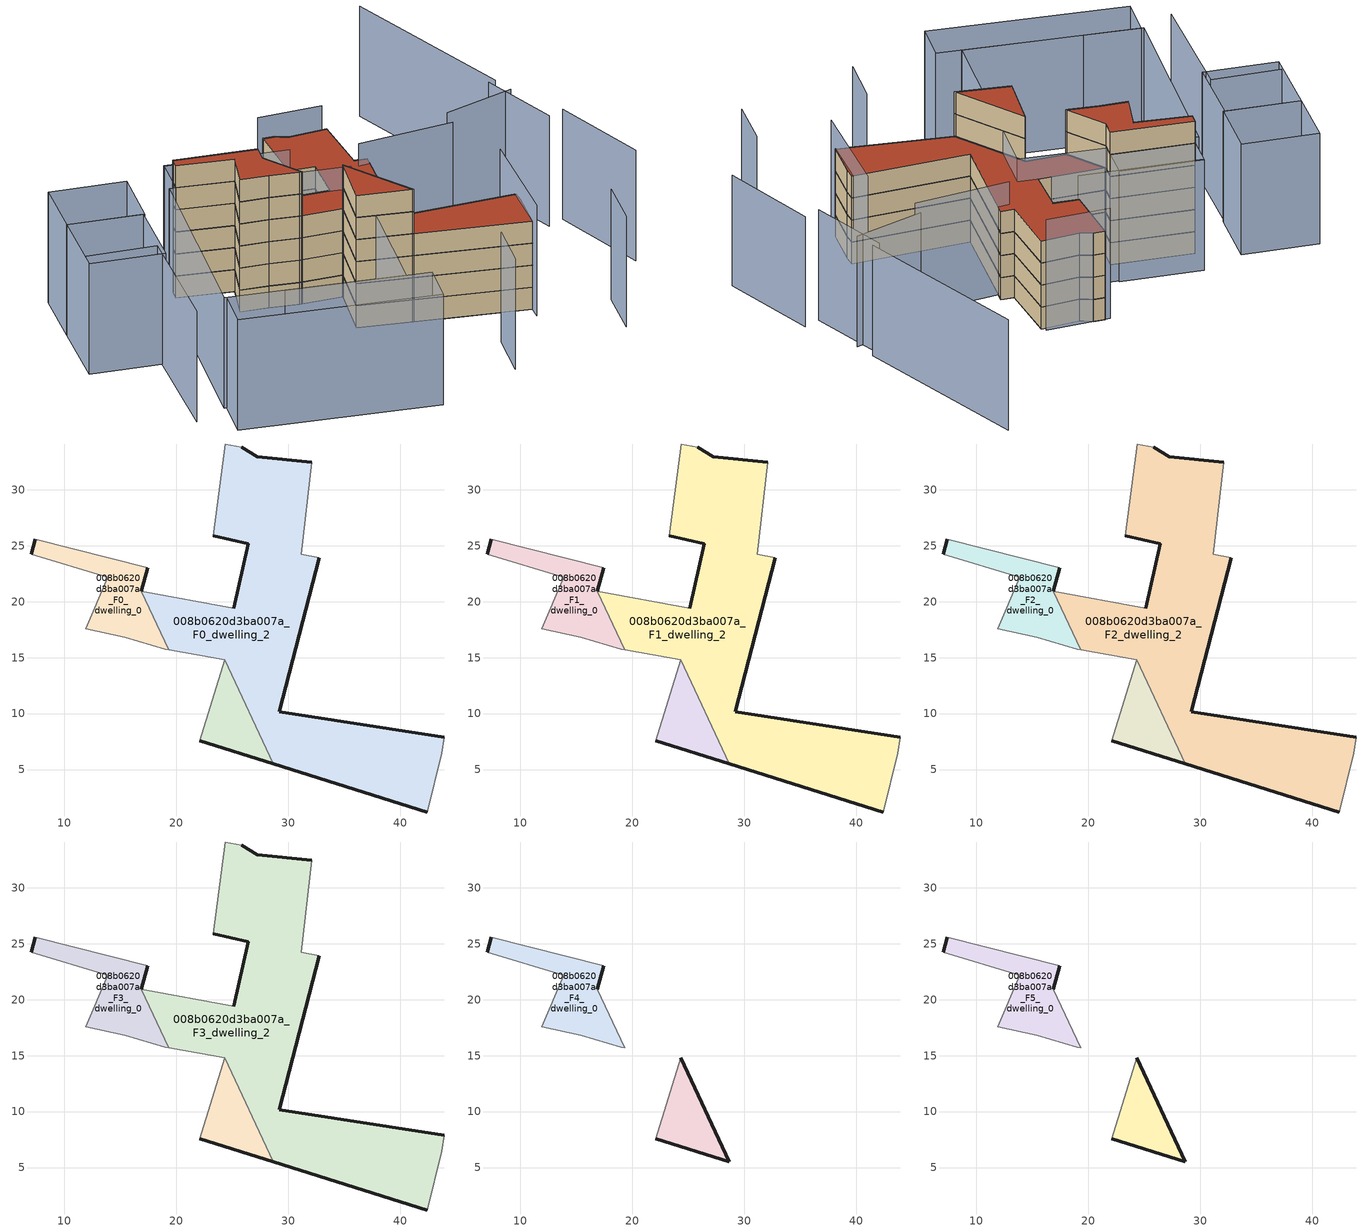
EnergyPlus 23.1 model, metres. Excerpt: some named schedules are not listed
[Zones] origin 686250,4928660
008b0620d3ba007a_F0_dwelling_0
 floor ground (EU_floor_Construction): 19.34,15.69 16.88,20.95 17.42,23.02 7.37,25.59 7.03,24.25 13.86,22.19 11.91,17.6 15.41,16.82 19.02,15.75 z0
 wall outside (EU_wall_Construction): 7.03,24.25 7.37,25.59 / 17.42,23.02 16.88,20.95 z0:3
 wall adiabatic (EU_wall_Construction): 7.37,25.59 17.42,23.02 / 19.34,15.69 19.02,15.75 15.41,16.82 11.91,17.6 13.86,22.19 7.03,24.25 z0:3
 wall to 008b0620d3ba007a_F0_dwelling_2 (EU_wall_Construction): 16.88,20.95 19.34,15.69 z0:3
008b0620d3ba007a_F0_dwelling_1
 floor ground (EU_floor_Construction): 28.69,5.51 24.34,14.8 22.08,7.58 z0
 wall outside (EU_wall_Construction): 28.69,5.51 22.08,7.58 z0:3
 wall adiabatic (EU_wall_Construction): 22.08,7.58 24.34,14.8 z0:3
 wall to 008b0620d3ba007a_F0_dwelling_2 (EU_wall_Construction): 24.34,14.8 28.69,5.51 z0:3
008b0620d3ba007a_F0_dwelling_2
 floor ground (EU_floor_Construction): 42.43,1.2 43.75,6.44 43.96,7.88 29.19,10.16 32.78,23.94 31.18,24.26 32.09,32.45 27.25,32.97 25.87,33.82 24.38,34.11 23.29,25.88 26.42,25.17 25.15,19.4 16.88,20.95 19.34,15.69 24.34,14.8 28.69,5.51 z0
 wall outside (EU_wall_Construction): 25.15,19.4 26.42,25.17 23.29,25.88 / 25.87,33.82 27.25,32.97 32.09,32.45 / 32.78,23.94 29.19,10.16 43.96,7.88 / 42.43,1.2 28.69,5.51 z0:3
 wall adiabatic (EU_wall_Construction): 24.34,14.8 19.34,15.69 / 16.88,20.95 25.15,19.4 / 23.29,25.88 24.38,34.11 25.87,33.82 / 32.09,32.45 31.18,24.26 32.78,23.94 / 43.96,7.88 43.75,6.44 42.43,1.2 z0:3
008b0620d3ba007a_F1_dwelling_0
 floor to 008b0620d3ba007a_F0_dwelling_0 (EU_floor_Construction): 19.34,15.69 16.88,20.95 17.42,23.02 7.37,25.59 7.03,24.25 13.86,22.19 11.91,17.6 15.41,16.82 19.02,15.75 z3
 wall outside (EU_wall_Construction): 7.03,24.25 7.37,25.59 / 17.42,23.02 16.88,20.95 z3:6
 wall adiabatic (EU_wall_Construction): 7.37,25.59 17.42,23.02 / 19.34,15.69 19.02,15.75 15.41,16.82 11.91,17.6 13.86,22.19 7.03,24.25 z3:6
 wall to 008b0620d3ba007a_F1_dwelling_2 (EU_wall_Construction): 16.88,20.95 19.34,15.69 z3:6
008b0620d3ba007a_F1_dwelling_1
 floor to 008b0620d3ba007a_F0_dwelling_1 (EU_floor_Construction): 28.69,5.51 24.34,14.8 22.08,7.58 z3
 wall outside (EU_wall_Construction): 28.69,5.51 22.08,7.58 z3:6
 wall adiabatic (EU_wall_Construction): 22.08,7.58 24.34,14.8 z3:6
 wall to 008b0620d3ba007a_F1_dwelling_2 (EU_wall_Construction): 24.34,14.8 28.69,5.51 z3:6
008b0620d3ba007a_F1_dwelling_2
 floor to 008b0620d3ba007a_F0_dwelling_2 (EU_floor_Construction): 42.43,1.2 43.75,6.44 43.96,7.88 29.19,10.16 32.78,23.94 31.18,24.26 32.09,32.45 27.25,32.97 25.87,33.82 24.38,34.11 23.29,25.88 26.42,25.17 25.15,19.4 16.88,20.95 19.34,15.69 24.34,14.8 28.69,5.51 z3
 wall outside (EU_wall_Construction): 25.15,19.4 26.42,25.17 23.29,25.88 / 25.87,33.82 27.25,32.97 32.09,32.45 / 32.78,23.94 29.19,10.16 43.96,7.88 / 42.43,1.2 28.69,5.51 z3:6
 wall adiabatic (EU_wall_Construction): 24.34,14.8 19.34,15.69 / 16.88,20.95 25.15,19.4 / 23.29,25.88 24.38,34.11 25.87,33.82 / 32.09,32.45 31.18,24.26 32.78,23.94 / 43.96,7.88 43.75,6.44 42.43,1.2 z3:6
008b0620d3ba007a_F2_dwelling_0
 floor to 008b0620d3ba007a_F1_dwelling_0 (EU_floor_Construction): 19.34,15.69 16.88,20.95 17.42,23.02 7.37,25.59 7.03,24.25 13.86,22.19 11.91,17.6 15.41,16.82 19.02,15.75 z6
 wall outside (EU_wall_Construction): 7.03,24.25 7.37,25.59 / 17.42,23.02 16.88,20.95 z6:9
 wall adiabatic (EU_wall_Construction): 7.37,25.59 17.42,23.02 / 19.34,15.69 19.02,15.75 15.41,16.82 11.91,17.6 13.86,22.19 7.03,24.25 z6:9
 wall to 008b0620d3ba007a_F2_dwelling_2 (EU_wall_Construction): 16.88,20.95 19.34,15.69 z6:9
008b0620d3ba007a_F2_dwelling_1
 floor to 008b0620d3ba007a_F1_dwelling_1 (EU_floor_Construction): 28.69,5.51 24.34,14.8 22.08,7.58 z6
 wall outside (EU_wall_Construction): 28.69,5.51 22.08,7.58 z6:9
 wall adiabatic (EU_wall_Construction): 22.08,7.58 24.34,14.8 z6:9
 wall to 008b0620d3ba007a_F2_dwelling_2 (EU_wall_Construction): 24.34,14.8 28.69,5.51 z6:9
008b0620d3ba007a_F2_dwelling_2
 floor to 008b0620d3ba007a_F1_dwelling_2 (EU_floor_Construction): 42.43,1.2 43.75,6.44 43.96,7.88 29.19,10.16 32.78,23.94 31.18,24.26 32.09,32.45 27.25,32.97 25.87,33.82 24.38,34.11 23.29,25.88 26.42,25.17 25.15,19.4 16.88,20.95 19.34,15.69 24.34,14.8 28.69,5.51 z6
 wall outside (EU_wall_Construction): 25.15,19.4 26.42,25.17 23.29,25.88 / 25.87,33.82 27.25,32.97 32.09,32.45 / 32.78,23.94 29.19,10.16 43.96,7.88 / 42.43,1.2 28.69,5.51 z6:9
 wall adiabatic (EU_wall_Construction): 24.34,14.8 19.34,15.69 / 16.88,20.95 25.15,19.4 / 23.29,25.88 24.38,34.11 25.87,33.82 / 32.09,32.45 31.18,24.26 32.78,23.94 / 43.96,7.88 43.75,6.44 42.43,1.2 z6:9
008b0620d3ba007a_F3_dwelling_0
 floor to 008b0620d3ba007a_F2_dwelling_0 (EU_floor_Construction): 19.34,15.69 16.88,20.95 17.42,23.02 7.37,25.59 7.03,24.25 13.86,22.19 11.91,17.6 15.41,16.82 19.02,15.75 z9
 wall outside (EU_wall_Construction): 7.03,24.25 7.37,25.59 / 17.42,23.02 16.88,20.95 z9:12
 wall adiabatic (EU_wall_Construction): 7.37,25.59 17.42,23.02 / 19.34,15.69 19.02,15.75 15.41,16.82 11.91,17.6 13.86,22.19 7.03,24.25 z9:12
 wall to 008b0620d3ba007a_F3_dwelling_2 (EU_wall_Construction): 16.88,20.95 19.34,15.69 z9:12
008b0620d3ba007a_F3_dwelling_1
 floor to 008b0620d3ba007a_F2_dwelling_1 (EU_floor_Construction): 28.69,5.51 24.34,14.8 22.08,7.58 z9
 wall outside (EU_wall_Construction): 28.69,5.51 22.08,7.58 z9:12
 wall adiabatic (EU_wall_Construction): 22.08,7.58 24.34,14.8 z9:12
 wall to 008b0620d3ba007a_F3_dwelling_2 (EU_wall_Construction): 24.34,14.8 28.69,5.51 z9:12
008b0620d3ba007a_F3_dwelling_2
 floor to 008b0620d3ba007a_F2_dwelling_2 (EU_floor_Construction): 42.43,1.2 43.75,6.44 43.96,7.88 29.19,10.16 32.78,23.94 31.18,24.26 32.09,32.45 27.25,32.97 25.87,33.82 24.38,34.11 23.29,25.88 26.42,25.17 25.15,19.4 16.88,20.95 19.34,15.69 24.34,14.8 28.69,5.51 z9
 wall outside (EU_wall_Construction): 25.15,19.4 26.42,25.17 23.29,25.88 / 25.87,33.82 27.25,32.97 32.09,32.45 / 32.78,23.94 29.19,10.16 43.96,7.88 / 42.43,1.2 28.69,5.51 z9:12
 wall adiabatic (EU_wall_Construction): 24.34,14.8 19.34,15.69 / 16.88,20.95 25.15,19.4 / 23.29,25.88 24.38,34.11 25.87,33.82 / 32.09,32.45 31.18,24.26 32.78,23.94 / 43.96,7.88 43.75,6.44 42.43,1.2 z9:12
 roof outside (EU_roof_Construction): 32.09,32.45 31.18,24.26 32.78,23.94 29.19,10.16 43.96,7.88 43.75,6.44 42.43,1.2 28.69,5.51 24.34,14.8 19.34,15.69 16.88,20.95 25.15,19.4 26.42,25.17 23.29,25.88 24.38,34.11 25.87,33.82 27.25,32.97 z12
008b0620d3ba007a_F4_dwelling_0
 floor to 008b0620d3ba007a_F3_dwelling_0 (EU_floor_Construction): 19.34,15.69 16.88,20.95 17.42,23.02 7.37,25.59 7.03,24.25 13.86,22.19 11.91,17.6 15.41,16.82 19.02,15.75 z12
 wall outside (EU_wall_Construction): 7.03,24.25 7.37,25.59 / 17.42,23.02 16.88,20.95 z12:15
 wall adiabatic (EU_wall_Construction): 7.37,25.59 17.42,23.02 / 16.88,20.95 19.34,15.69 19.02,15.75 15.41,16.82 11.91,17.6 13.86,22.19 7.03,24.25 z12:15
008b0620d3ba007a_F4_dwelling_1
 floor to 008b0620d3ba007a_F3_dwelling_1 (EU_floor_Construction): 28.69,5.51 24.34,14.8 22.08,7.58 z12
 wall outside (EU_wall_Construction): 24.34,14.8 28.69,5.51 22.08,7.58 z12:15
 wall adiabatic (EU_wall_Construction): 22.08,7.58 24.34,14.8 z12:15
008b0620d3ba007a_F5_dwelling_0
 floor to 008b0620d3ba007a_F4_dwelling_0 (EU_floor_Construction): 19.34,15.69 16.88,20.95 17.42,23.02 7.37,25.59 7.03,24.25 13.86,22.19 11.91,17.6 15.41,16.82 19.02,15.75 z15
 wall outside (EU_wall_Construction): 7.03,24.25 7.37,25.59 / 17.42,23.02 16.88,20.95 z15:18
 wall adiabatic (EU_wall_Construction): 7.37,25.59 17.42,23.02 / 16.88,20.95 19.34,15.69 19.02,15.75 15.41,16.82 11.91,17.6 13.86,22.19 7.03,24.25 z15:18
 roof outside (EU_roof_Construction): 17.42,23.02 16.88,20.95 19.34,15.69 19.02,15.75 15.41,16.82 11.91,17.6 13.86,22.19 7.03,24.25 7.37,25.59 z18
008b0620d3ba007a_F5_dwelling_1
 floor to 008b0620d3ba007a_F4_dwelling_1 (EU_floor_Construction): 28.69,5.51 24.34,14.8 22.08,7.58 z15
 wall outside (EU_wall_Construction): 24.34,14.8 28.69,5.51 22.08,7.58 z15:18
 wall adiabatic (EU_wall_Construction): 22.08,7.58 24.34,14.8 z15:18
 roof outside (EU_roof_Construction): 24.34,14.8 28.69,5.51 22.08,7.58 z18
shading: 33.59,-10.25 35.28,-3.83 / 49.99,-7.86 51.66,-1.33 / 42.05,-0.36 44.9,13.47 / -10.23,15.2 -1.69,13.24 / -1.69,13.24 -5.34,-2.63 / 58.72,5.36 56.11,18.21 / 53.86,17.58 51.61,28.05 / 53.03,25.31 43.8,24.16 / 43.25,21.88 31.07,22.85 / 52.54,28.15 47.32,51.48 / 23.21,25.6 8.36,29.43 / 31.67,32.9 23.71,34.16 / -0.63,-1.55 23.47,-8.2 / 23.47,-8.2 22.03,-13.43 / 22.03,-13.43 -2.08,-6.79 / -2.08,-6.79 -0.63,-1.55 / 20.43,-7.36 -0.91,-1.48 / -0.91,-1.48 6.24,24.47 / 6.24,24.47 27.58,18.59 / 27.58,18.59 20.43,-7.36 / -8.57,22.86 0.56,20.67 / 0.56,20.67 -1.7,11.24 / -1.7,11.24 -10.84,13.44 / -10.84,13.44 -8.57,22.86 / -6.59,30.76 2.71,28.45 / 2.71,28.45 0.75,20.55 / 0.75,20.55 -8.55,22.85 / -8.55,22.85 -6.59,30.76 / 17.45,23.01 7.37,25.6 / 7.37,25.6 8.39,29.56 / 8.39,29.56 18.47,26.98 / 18.47,26.98 17.45,23.01 z0:15
[Building]
EU S2 Campaign: North Axis=0; Terrain=City; Solar Distribution=FullExterior
[Site:Location]
Bologna: Latitude=44.5; Longitude=11.25; Time Zone=1; Elevation=37
[SizingPeriod:WeatherFileDays]
AnnualSizingPeriod: Begin Month=1; Begin Day of Month=1; End Month=12; End Day of Month=31; Day of Week for Start Day=Monday; Use Weather File Daylight Saving Period=No; Use Weather File Rain and Snow Indicators=No
[MATERIAL]
EU_InternalMass_Material: Roughness=MediumRough; Thickness=0.1; Conductivity=1; Density=1800; Specific Heat=900; Thermal Absorptance=0.9; Solar Absorptance=0.7; Visible Absorptance=0.7
[MATERIAL:NOMASS] Roughness=MediumRough; Thermal Absorptance=0.9; Solar Absorptance=0.7; Visible Absorptance=0.7
Name | Thermal Resistance
EU_wall_NoMass | 0.905828
EU_roof_NoMass | 0.37593
EU_floor_NoMass | 0.67114
[CONSTRUCTION]
EU_wall_Construction: EU_wall_NoMass
EU_roof_Construction: EU_roof_NoMass
EU_floor_Construction: EU_floor_NoMass
EU_InternalMass_Construction: EU_InternalMass_Material
[ZONE] Type=1; Multiplier=1; Ceiling Height=autocalculate; Floor Area=autocalculate; Part of Total Floor Area=Yes
Name | Volume
008b0620d3ba007a_F0_dwelling_0; 008b0620d3ba007a_F1_dwelling_0; 008b0620d3ba007a_F2_dwelling_0; 008b0620d3ba007a_F3_dwelling_0; 008b0620d3ba007a_F4_dwelling_0; 008b0620d3ba007a_F5_dwelling_0 | 126.365
008b0620d3ba007a_F0_dwelling_1 | 78.6042
008b0620d3ba007a_F1_dwelling_1; 008b0620d3ba007a_F2_dwelling_1; 008b0620d3ba007a_F3_dwelling_1; 008b0620d3ba007a_F4_dwelling_1; 008b0620d3ba007a_F5_dwelling_1 | 78.6035
008b0620d3ba007a_F0_dwelling_2 | 808.877
008b0620d3ba007a_F1_dwelling_2; 008b0620d3ba007a_F2_dwelling_2; 008b0620d3ba007a_F3_dwelling_2 | 808.878
[INTERNALMASS] Construction=EU_InternalMass_Construction
Name | Zone or ZoneList | Surface Area
008b0620d3ba007a_F0_dwelling_0_EU_InternalMass | 008b0620d3ba007a_F0_dwelling_0 | 42.1224
008b0620d3ba007a_F0_dwelling_1_EU_InternalMass | 008b0620d3ba007a_F0_dwelling_1 | 26.1996
008b0620d3ba007a_F0_dwelling_2_EU_InternalMass | 008b0620d3ba007a_F0_dwelling_2 | 269.626
008b0620d3ba007a_F1_dwelling_0_EU_InternalMass | 008b0620d3ba007a_F1_dwelling_0 | 42.1224
008b0620d3ba007a_F1_dwelling_1_EU_InternalMass | 008b0620d3ba007a_F1_dwelling_1 | 26.1996
008b0620d3ba007a_F1_dwelling_2_EU_InternalMass | 008b0620d3ba007a_F1_dwelling_2 | 269.626
008b0620d3ba007a_F2_dwelling_0_EU_InternalMass | 008b0620d3ba007a_F2_dwelling_0 | 42.1224
008b0620d3ba007a_F2_dwelling_1_EU_InternalMass | 008b0620d3ba007a_F2_dwelling_1 | 26.1996
008b0620d3ba007a_F2_dwelling_2_EU_InternalMass | 008b0620d3ba007a_F2_dwelling_2 | 269.626
008b0620d3ba007a_F3_dwelling_0_EU_InternalMass | 008b0620d3ba007a_F3_dwelling_0 | 42.1224
008b0620d3ba007a_F3_dwelling_1_EU_InternalMass | 008b0620d3ba007a_F3_dwelling_1 | 26.1996
008b0620d3ba007a_F3_dwelling_2_EU_InternalMass | 008b0620d3ba007a_F3_dwelling_2 | 269.626
008b0620d3ba007a_F4_dwelling_0_EU_InternalMass | 008b0620d3ba007a_F4_dwelling_0 | 168.973
008b0620d3ba007a_F4_dwelling_1_EU_InternalMass | 008b0620d3ba007a_F4_dwelling_1 | 168.968
008b0620d3ba007a_F5_dwelling_0_EU_InternalMass | 008b0620d3ba007a_F5_dwelling_0 | 168.973
008b0620d3ba007a_F5_dwelling_1_EU_InternalMass | 008b0620d3ba007a_F5_dwelling_1 | 168.968
[OTHEREQUIPMENT] Fuel Type=Electricity; Design Level Calculation Method=Watts/Area; Power per Zone Floor Area=1; Fraction Latent=0; Fraction Radiant=0; Fraction Lost=0; Carbon Dioxide Generation Rate=0; EndUse Subcategory=EU_Step8_InternalGains
Name | Zone or ZoneList or Space or SpaceList | Schedule
EU_Step8_InternalGain_008b0620d3ba007a_F0_dwelling_0_f000 | 008b0620d3ba007a_F0_dwelling_0 | EU_Step8_GainSchedule_008b0620d3ba007a_F0_dwelling_0_f000
EU_Step8_InternalGain_008b0620d3ba007a_F0_dwelling_1_f000 | 008b0620d3ba007a_F0_dwelling_1 | EU_Step8_GainSchedule_008b0620d3ba007a_F0_dwelling_1_f000
EU_Step8_InternalGain_008b0620d3ba007a_F0_dwelling_2_f000 | 008b0620d3ba007a_F0_dwelling_2 | EU_Step8_GainSchedule_008b0620d3ba007a_F0_dwelling_2_f000
EU_Step8_InternalGain_008b0620d3ba007a_F1_dwelling_0_f000 | 008b0620d3ba007a_F1_dwelling_0 | EU_Step8_GainSchedule_008b0620d3ba007a_F1_dwelling_0_f000
EU_Step8_InternalGain_008b0620d3ba007a_F1_dwelling_1_f000 | 008b0620d3ba007a_F1_dwelling_1 | EU_Step8_GainSchedule_008b0620d3ba007a_F1_dwelling_1_f000
EU_Step8_InternalGain_008b0620d3ba007a_F1_dwelling_2_f000 | 008b0620d3ba007a_F1_dwelling_2 | EU_Step8_GainSchedule_008b0620d3ba007a_F1_dwelling_2_f000
EU_Step8_InternalGain_008b0620d3ba007a_F2_dwelling_0_f000 | 008b0620d3ba007a_F2_dwelling_0 | EU_Step8_GainSchedule_008b0620d3ba007a_F2_dwelling_0_f000
EU_Step8_InternalGain_008b0620d3ba007a_F2_dwelling_1_f000 | 008b0620d3ba007a_F2_dwelling_1 | EU_Step8_GainSchedule_008b0620d3ba007a_F2_dwelling_1_f000
EU_Step8_InternalGain_008b0620d3ba007a_F2_dwelling_2_f000 | 008b0620d3ba007a_F2_dwelling_2 | EU_Step8_GainSchedule_008b0620d3ba007a_F2_dwelling_2_f000
EU_Step8_InternalGain_008b0620d3ba007a_F3_dwelling_0_f000 | 008b0620d3ba007a_F3_dwelling_0 | EU_Step8_GainSchedule_008b0620d3ba007a_F3_dwelling_0_f000
EU_Step8_InternalGain_008b0620d3ba007a_F3_dwelling_1_f000 | 008b0620d3ba007a_F3_dwelling_1 | EU_Step8_GainSchedule_008b0620d3ba007a_F3_dwelling_1_f000
EU_Step8_InternalGain_008b0620d3ba007a_F3_dwelling_2_f000 | 008b0620d3ba007a_F3_dwelling_2 | EU_Step8_GainSchedule_008b0620d3ba007a_F3_dwelling_2_f000
EU_Step8_InternalGain_008b0620d3ba007a_F4_dwelling_0_f000 | 008b0620d3ba007a_F4_dwelling_0 | EU_Step8_GainSchedule_008b0620d3ba007a_F4_dwelling_0_f000
EU_Step8_InternalGain_008b0620d3ba007a_F4_dwelling_1_f000 | 008b0620d3ba007a_F4_dwelling_1 | EU_Step8_GainSchedule_008b0620d3ba007a_F4_dwelling_1_f000
EU_Step8_InternalGain_008b0620d3ba007a_F5_dwelling_0_f000 | 008b0620d3ba007a_F5_dwelling_0 | EU_Step8_GainSchedule_008b0620d3ba007a_F5_dwelling_0_f000
EU_Step8_InternalGain_008b0620d3ba007a_F5_dwelling_1_f000 | 008b0620d3ba007a_F5_dwelling_1 | EU_Step8_GainSchedule_008b0620d3ba007a_F5_dwelling_1_f000
[ZONEVENTILATION:DESIGNFLOWRATE] Schedule=EU_AlwaysOn; Design Flow Rate Calculation Method=AirChanges/Hour; Air Changes per Hour=0.73129; Ventilation Type=Natural; Fan Pressure Rise=0; Fan Total Efficiency=1; Constant Term Coefficient=1; Temperature Term Coefficient=0; Velocity Term Coefficient=0; Velocity Squared Term Coefficient=0; Minimum Indoor Temperature=-100; Maximum Indoor Temperature=100; Delta Temperature=-100; Minimum Outdoor Temperature=-100; Maximum Outdoor Temperature=100; Maximum Wind Speed=40
Name | Zone or ZoneList or Space or SpaceList
EU_ConstantAir_008b0620d3ba007a_F0_dwelling_0 | 008b0620d3ba007a_F0_dwelling_0
EU_ConstantAir_008b0620d3ba007a_F0_dwelling_1 | 008b0620d3ba007a_F0_dwelling_1
EU_ConstantAir_008b0620d3ba007a_F0_dwelling_2 | 008b0620d3ba007a_F0_dwelling_2
EU_ConstantAir_008b0620d3ba007a_F1_dwelling_0 | 008b0620d3ba007a_F1_dwelling_0
EU_ConstantAir_008b0620d3ba007a_F1_dwelling_1 | 008b0620d3ba007a_F1_dwelling_1
EU_ConstantAir_008b0620d3ba007a_F1_dwelling_2 | 008b0620d3ba007a_F1_dwelling_2
EU_ConstantAir_008b0620d3ba007a_F2_dwelling_0 | 008b0620d3ba007a_F2_dwelling_0
EU_ConstantAir_008b0620d3ba007a_F2_dwelling_1 | 008b0620d3ba007a_F2_dwelling_1
EU_ConstantAir_008b0620d3ba007a_F2_dwelling_2 | 008b0620d3ba007a_F2_dwelling_2
EU_ConstantAir_008b0620d3ba007a_F3_dwelling_0 | 008b0620d3ba007a_F3_dwelling_0
EU_ConstantAir_008b0620d3ba007a_F3_dwelling_1 | 008b0620d3ba007a_F3_dwelling_1
EU_ConstantAir_008b0620d3ba007a_F3_dwelling_2 | 008b0620d3ba007a_F3_dwelling_2
EU_ConstantAir_008b0620d3ba007a_F4_dwelling_0 | 008b0620d3ba007a_F4_dwelling_0
EU_ConstantAir_008b0620d3ba007a_F4_dwelling_1 | 008b0620d3ba007a_F4_dwelling_1
EU_ConstantAir_008b0620d3ba007a_F5_dwelling_0 | 008b0620d3ba007a_F5_dwelling_0
EU_ConstantAir_008b0620d3ba007a_F5_dwelling_1 | 008b0620d3ba007a_F5_dwelling_1
[HVACTEMPLATE:THERMOSTAT] Constant Heating Setpoint=20; Constant Cooling Setpoint=50
EU_HeatOnly_008b0620d3ba007a_F0_dwelling_0; EU_HeatOnly_008b0620d3ba007a_F0_dwelling_1; EU_HeatOnly_008b0620d3ba007a_F0_dwelling_2
